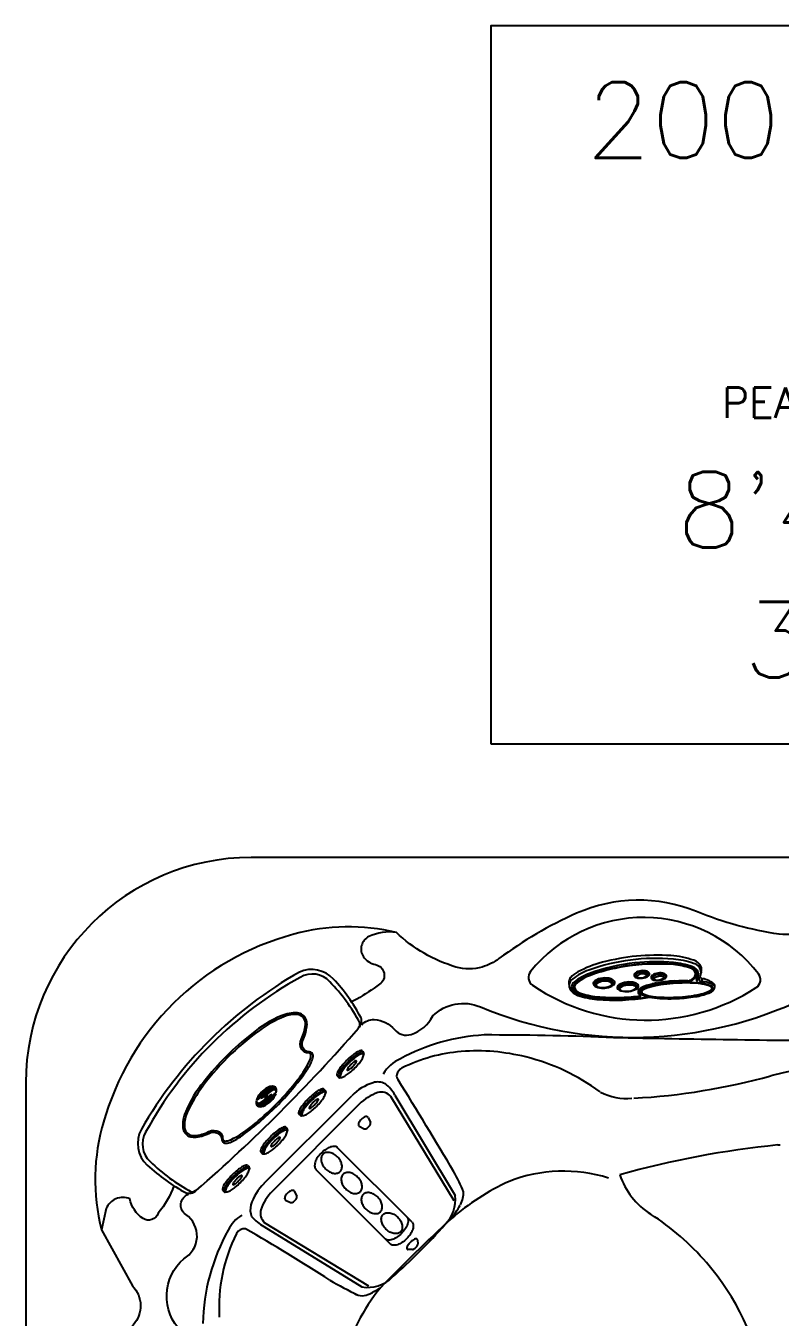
# Model space of a CAD drawing. Extents: x 403 to 503, y 484 to 635.
# Drawn here: x 403.2 to 443, y 566.5 to 634.7 of the extents above; entities that cross this region are included whole.
import ezdxf
from ezdxf.enums import TextEntityAlignment as Align

# ---------------------------------------------------------------- set-up
doc = ezdxf.new("R2010")
doc.units = 0
doc.header["$MEASUREMENT"] = 0
for name, color, linetype in [('1', 4, 'Continuous'), ('DIM', 3, 'Continuous'), ('DOMESTIC', 7, 'Continuous'), ('SPA', 2, 'Continuous')]:
    doc.layers.add(name, color=color, linetype=linetype)
doc.styles.add('SIMPLEX', font='simplex')
doc.styles.get("Standard").update_dxf_attribs({"font": 'simplex.shx', "height": 20})

# ---------------------------------------------------------------- blocks, each defined once
blk = doc.blocks.new('AUX PANEL')
at = {"layer": '1', "color": 3}
for p, q in [((4.058, 0.603), (4.081, 0.683)), ((4.09, 0.706), (4.105, 0.761)), ((1.381, 0.18), (1.412, 0.125)), ((1.475, 0.043), (1.435, 0.111)), ((2.197, 0.211), (2.18, 0.135)), ((2.208, 0.231), (2.221, 0.292)), ((2.639, 0.004), (2.67, -0.05)), ((3.463, 0.058), (3.446, -0.018)), ((3.473, 0.078), (3.487, 0.139)), ((3.509, 0.604), (3.478, 0.65)), ((3.575, 0.518), (3.53, 0.586)), ((4.38, 0.551), (4.414, 0.5)), ((4.479, 0.418), (4.435, 0.484)), ((4.986, 0.589), (4.966, 0.51)), ((4.997, 0.611), (5.013, 0.673)), ((2.733, -0.133), (2.694, -0.064))]:
    blk.add_line(p, q, dxfattribs=at)
for centre, radius, start, end in [((4.898, -9.084), 10.546, 86.86322, 111.55062), ((5.294, -2.689), 4.139, 72.50104, 87.49517), ((2.12, -2.091), 3.022, 111.26153, 129.3913), ((4.876, -8.962), 10.247, 97.97064, 111.8262), ((4.94, -9.286), 10.481, 87.06768, 111.29208), ((4.522, -7.881), 8.993, 100.73797, 112.1152), ((5.003, -9.862), 11.03, 87.49035, 101.27769), ((4.88, -8.986), 10.271, 86.56994, 97.97064), ((3.9, 0.087), 0.633, 73.43358, 125.84792), ((4.025, 0.506), 0.195, 54.06555, 73.43358), ((5.273, -2.793), 3.981, 73.22767, 87.06768), ((5.302, -2.643), 3.805, 73.29625, 87.23131), ((5.25, -2.804), 4.079, 72.64622, 86.56994), ((6.31, 0.63), 0.392, 35.43201, 77.28322), ((6.317, 0.64), 0.371, 16.15546, 77.58993), ((6.26, 0.484), 0.557, 47.30732, 73.22767), ((6.266, 0.448), 0.672, 50.64034, 72.64622), ((6.222, 0.449), 0.593, 49.07603, 63.90154), ((6.434, 0.738), 0.531, 4.3959, 78.63169), ((6.442, 0.704), 0.257, 0.33584, 49.07603), ((6.443, 0.682), 0.288, 306.93207, 47.30732), ((6.423, 0.711), 0.253, 350.88572, 35.43201), ((6.459, 0.713), 0.24, 327.7289, 356.30184), ((6.445, 0.665), 0.391, 8.207, 50.64034), ((6.552, 0.68), 0.283, 323.37043, 8.207), ((0.464, -0.12), 0.449, 125.78857, 176.06446), ((0.489, -0.192), 0.339, 126.35425, 229.54897), ((0.608, -0.252), 0.369, 130.16131, 155.74046), ((0.542, -0.181), 0.258, 125.88184, 192.4668), ((2.113, -2.063), 2.815, 111.8262, 130.42426), ((1.953, -1.713), 2.314, 110.68978, 133.93748), ((2.142, -2.108), 2.777, 111.29208, 129.67081), ((1.471, 0.004), 0.107, 152.73387, 212.76583), ((1.519, -0.02), 0.16, 124.17929, 152.73387), ((1.937, -0.724), 0.979, 74.00835, 121.09221), ((1.571, -0.087), 0.153, 128.06134, 147.92711), ((1.936, -0.697), 0.864, 73.99227, 122.12446), ((2.145, -0.006), 0.142, 22.22912, 78.48565), ((2.141, -0.014), 0.24, 43.59308, 74.00835), ((2.194, 0.028), 0.0852, 296.37446, 13.54056), ((2.19, 0.1), 0.166, 296.84861, 325.40417), ((2.231, 0.072), 0.116, 325.40417, 43.59308), ((3.23, -0.952), 1.037, 77.01163, 121.11818), ((3.23, -0.95), 0.957, 76.83434, 121.24532), ((3.422, -0.167), 0.229, 48.75093, 79.65157), ((3.549, 0.52), 0.0681, 147.56919, 208.5669), ((3.614, 0.555), 0.143, 208.5669, 254.42825), ((3.651, 0.455), 0.189, 129.87531, 147.56919), ((3.599, 0.475), 0.0356, 168.38257, 202.53324), ((3.61, 0.473), 0.0468, 123.68702, 168.38257), ((3.612, 0.48), 0.0492, 202.53324, 222.99913), ((3.497, -0.081), 0.115, 7.98307, 49.46721), ((3.754, 1.057), 0.664, 254.42825, 305.98305), ((3.615, 0.484), 0.0543, 222.99913, 256.7133), ((3.899, 0.093), 0.525, 72.5871, 126.81841), ((3.757, 0.965), 0.556, 253.9429, 305.97899), ((4.471, -0.953), 1.03, 106.53389, 114.52916), ((4.033, 0.522), 0.0756, 43.0492, 72.5871), ((4.064, 0.545), 0.0357, 303.20859, 351.20732), ((4.059, 0.546), 0.0408, 351.20732, 43.0492), ((5.34, -3.307), 3.525, 102.84029, 110.62611), ((5.585, -4.141), 4.34, 100.54837, 109.56282), ((4.083, 0.587), 0.0953, 5.01712, 54.06555), ((4.095, 0.588), 0.0841, 305.98305, 5.01712), ((-0.018, 14.17), 14.745, 286.53389, 287.44443), ((5.504, -3.891), 4.038, 102.23481, 108.39729), ((5.717, -4.638), 4.807, 99.09947, 107.88559), ((4.468, 0.419), 0.0796, 150.48911, 190.77647), ((4.471, 0.42), 0.0832, 190.77647, 243.15643), ((4.495, 0.403), 0.112, 123.4939, 150.48911), ((4.934, -1.591), 1.775, 99.83384, 107.44443), ((4.593, 0.66), 0.352, 243.15643, 251.57707), ((4.82, -0.045), 0.665, 75.5501, 125.31388), ((4.509, 0.379), 0.0398, 126.09702, 204.18529), ((4.522, 0.392), 0.0572, 210.9526, 260.55626), ((4.647, 0.99), 0.685, 255.98312, 305.64004), ((4.816, -0.029), 0.55, 74.69275, 126.8054), ((6.284, -7.363), 7.57, 93.34828, 103.6374), ((4.65, 0.902), 0.583, 256.38232, 305.56727), ((5.998, -6.07), 6.365, 98.89782, 103.0896), ((3.848, 4.674), 4.583, 279.83384, 282.68582), ((6.38, -8.259), 8.493, 90.83259, 101.76529), ((6.378, -8.401), 8.672, 90.70761, 100.54837), ((6.29, -7.841), 8.171, 94.88246, 100.11581), ((6.364, -8.326), 8.551, 90.84764, 99.47114), ((4.951, 0.443), 0.0591, 34.33967, 77.93061), ((4.938, 0.415), 0.19, 54.8314, 75.5501), ((4.965, 0.461), 0.0411, 304.91459, 341.00206), ((4.973, 0.458), 0.0326, 341.00206, 34.33967), ((6.383, -8.558), 8.882, 93.02498, 98.86873), ((4.954, 0.543), 0.144, 310.04609, 323.84536), ((4.999, 0.5), 0.0854, 9.70655, 54.8314), ((5.01, 0.502), 0.0741, 323.84536, 9.70655), ((5.482, 3.073), 2.775, 272.31245, 276.47112), ((6.39, -8.711), 9.046, 90.74037, 93.76854), ((6.393, -6.216), 6.434, 84.86545, 94.91877), ((6.3, -6.423), 6.746, 90.17382, 93.27466), ((6.465, -4.752), 4.981, 83.72393, 92.62719), ((6.421, -6.928), 7.162, 86.47126, 91.31342), ((6.286, 0.603), 0.269, 267.11061, 296.55726), ((6.279, 0.607), 0.284, 270.11743, 305.36201), ((6.281, 0.595), 0.324, 270.77734, 305.34359), ((5.59, 1.557), 1.447, 304.34219, 311.82286), ((5.653, 1.489), 1.365, 305.36201, 313.15138), ((7.971, -1.352), 2.256, 126.93207, 131.77261), ((6.288, 0.8), 0.418, 309.78213, 323.22149), ((6.266, 0.835), 0.468, 313.15138, 327.7289), ((6.565, 0.61), 0.0832, 313.39583, 342.30639), ((6.416, 0.709), 0.26, 331.38479, 351.42449), ((6.92, 0.381), 0.192, 137.2968, 179.78545), ((6.729, 0.519), 0.133, 269.19448, 321.2663), ((6.914, 0.401), 0.187, 185.70968, 251.19338), ((6.778, 0.48), 0.0707, 321.2663, 351.2247), ((6.928, 0.461), 0.0807, 137.93199, 181.70085), ((7.011, 0.487), 0.166, 189.70093, 275.98404), ((6.869, -1.11), 1.324, 83.90074, 90.26406), ((7.159, 0.366), 0.327, 141.71365, 152.8307), ((7.179, -4.264), 4.496, 92.60654, 93.97754), ((7.09, 0.717), 0.252, 219.31902, 262.22902), ((6.722, -2.233), 2.438, 77.88041, 84.18324), ((6.913, -1.414), 1.642, 86.24467, 87.82947), ((6.995, 0.227), 0.0251, 304.67881, 354.3337), ((6.76, -1.902), 2.123, 71.5446, 83.23668), ((6.885, -1.285), 1.489, 66.52557, 85.19251), ((6.714, 0.293), 0.314, 347.33898, 5.21564), ((6.798, -1.709), 1.947, 70.37369, 83.43175), ((-44.67, 7.536), 52.198, 352.05548, 352.21877), ((6.88, -1.462), 1.791, 68.77882, 85.29156), ((7.039, -0.86), 1.029, 68.44574, 79.11274), ((7.219, -0.405), 0.539, 55.12917, 68.44574), ((7.292, -0.308), 0.443, 54.39663, 71.5446), ((7.285, -0.337), 0.491, 50.78765, 70.10199), ((7.401, -0.098), 0.195, 43.96001, 66.52557), ((7.368, -0.192), 0.43, 45.00409, 68.12772), ((7.469, -0.047), 0.103, 14.5673, 55.12917), ((7.429, -0.071), 0.155, 31.34765, 43.96001), ((7.458, -0.08), 0.16, 34.15726, 55.45334), ((7.507, -0.023), 0.0639, 328.37649, 31.34765), ((7.537, -0.028), 0.066, 9.41166, 35.15621), ((7.509, -0.062), 0.135, 25.22311, 50.78765), ((0.49, -0.199), 0.241, 155.74046, 201.14981), ((0.607, -0.154), 0.366, 201.14981, 229.79105), ((0.796, 0.168), 0.813, 229.54897, 251.39245), ((0.542, -0.181), 0.258, 192.4668, 225.90636), ((0.544, -0.182), 0.238, 145.58848, 216.49105), ((0.712, -0.055), 0.448, 216.68077, 252.308), ((0.768, 0.052), 0.582, 225.90636, 250.75567), ((0.726, -0.013), 0.55, 229.79105, 250.62444), ((1.653, 2.713), 3.498, 251.39245, 267.76454), ((1.658, 2.639), 3.361, 250.62444, 267.4121), ((1.719, 2.917), 3.586, 251.421, 266.69592), ((1.642, 2.557), 3.235, 250.75567, 268.22876), ((1.545, 0.052), 0.195, 212.76583, 238.98682), ((1.495, -0.039), 0.0641, 147.92711, 199.81873), ((1.55, -0.02), 0.122, 199.81873, 253.50534), ((1.569, 0.092), 0.241, 238.98682, 257.74326), ((2.124, 9.523), 10.261, 266.55185, 276.95718), ((2.128, 9.385), 10.067, 266.49261, 273.21916), ((2.114, 9.839), 10.637, 266.78102, 281.45946), ((1.777, 0.8), 0.979, 254.67509, 299.91678), ((1.771, 0.741), 0.914, 253.9045, 300.25282), ((2.157, 8.778), 9.475, 266.28191, 279.25209), ((2.755, -0.173), 0.124, 119.36487, 179.49032), ((2.697, -0.172), 0.0667, 179.49032, 211.45125), ((2.801, -0.109), 0.188, 211.45125, 232.96797), ((2.913, 0.122), 0.442, 239.33057, 254.95632), ((2.78, -0.212), 0.0917, 119.92473, 176.64994), ((2.751, -0.21), 0.0627, 176.64994, 226.16548), ((2.133, 9.406), 10.088, 273.18008, 278.8593), ((2.836, -0.13), 0.18, 224.09761, 257.73651), ((3.005, 0.713), 1.04, 258.52295, 301.64888), ((2.905, 3.665), 4.352, 276.09693, 281.20511), ((3.418, -0.172), 0.156, 40.71914, 79.67161), ((3.281, 0.092), 0.363, 300.90208, 313.07124), ((3.476, -0.116), 0.078, 313.07124, 353.29401), ((3.482, -0.117), 0.0718, 353.29401, 40.71914), ((3.433, -0.011), 0.199, 306.21059, 325.10235), ((3.528, -0.077), 0.0841, 325.10235, 7.98307), ((3.747, -0.324), 0.0827, 150.55714, 182.87183), ((3.82, -0.32), 0.155, 182.87183, 227.96104), ((4.062, -0.501), 0.444, 130.51347, 150.55714), ((3.665, -0.381), 0.193, 274.35635, 303.33975), ((3.676, -0.459), 0.103, 276.33507, 322.15998), ((3.836, -0.336), 0.138, 172.06015, 214.13658), ((3.925, -0.359), 0.23, 124.38938, 169.40434), ((2.079, -2.308), 2.487, 47.70997, 48.79756), ((3.843, -0.351), 0.136, 207.13022, 236.6627), ((3.818, -0.364), 0.0904, 166.61348, 217.29237), ((3.931, -0.391), 0.206, 126.5464, 166.61348), ((4.053, -0.185), 0.386, 217.29237, 229.96201), ((3.73, -0.503), 0.102, 281.20511, 328.24546), ((3.732, -0.491), 0.0307, 346.5457, 47.70997), ((3.727, -0.504), 0.0346, 328.48177, 9.23867), ((3.712, -0.55), 0.101, 41.92197, 56.6627), ((3.74, -0.494), 0.0569, 303.33975, 340.75188), ((4.135, -0.588), 0.557, 115.21292, 130.51347), ((3.765, -0.503), 0.0312, 340.75188, 41.92197), ((3.887, -0.357), 0.0974, 144.72671, 219.35384), ((5.11, -2.09), 2.327, 120.26377, 124.38938), ((3.767, -0.526), 0.0596, 328.24546, 49.96201), ((4.067, -0.485), 0.319, 124.40903, 144.72671), ((4.548, -1.223), 1.242, 109.56282, 126.5464), ((3.978, -0.282), 0.216, 219.35384, 235.0523), ((3.888, -0.335), 0.0706, 140.13548, 219.62455), ((3.944, -0.303), 0.128, 190.84594, 243.29755), ((4.168, -0.569), 0.435, 121.19998, 140.13548), ((4, -0.251), 0.211, 217.79809, 243.30986), ((3.919, -0.332), 0.0634, 141.20304, 219.18314), ((4.12, -0.08), 0.462, 235.0523, 248.40561), ((4.177, -0.54), 0.395, 115.70404, 141.20304), ((4.045, -0.229), 0.226, 219.18314, 246.33266), ((4.26, 0.21), 0.73, 239.20963, 254.24921), ((4.565, -1.211), 1.199, 106.22254, 124.40903), ((9.616, -12.229), 13.424, 114.52916, 115.21292), ((4.216, 0.127), 0.646, 241.32743, 251.04704), ((4.33, -0.753), 0.78, 107.2647, 120.26377), ((4.61, -1.3), 1.29, 106.6488, 121.19998), ((4.516, 0.923), 1.541, 248.40561, 265.60056), ((4.489, 0.783), 1.331, 246.33266, 263.3862), ((5.112, -2.481), 2.549, 103.91077, 115.70404), ((4.526, 1.067), 1.636, 251.47625, 266.01297), ((4.643, 1.57), 2.143, 254.24921, 264.50529), ((4.968, 4.102), 4.685, 262.23965, 269.15068), ((5.063, 5.863), 6.51, 264.13628, 274.18646), ((4.416, -0.589), 0.0236, 79.08352, 88.68153), ((5.016, 4.892), 5.49, 263.77117, 270.39757), ((5.077, 6.897), 7.488, 265.1015, 276.95384), ((5.024, 7.92), 8.502, 269.15174, 277.86794), ((5.015, 7.84), 8.438, 270.26749, 274.92691), ((5.207, 6.346), 6.983, 272.72217, 285.74856), ((5.01, 8.132), 8.73, 274.79388, 279.98401), ((5.139, 7.174), 7.757, 276.25284, 281.42264), ((5.513, 4.925), 5.47, 277.09101, 287.01448), ((5.716, 4.172), 4.707, 279.87229, 287.25793), ((6.064, 2.81), 3.296, 280.6899, 293.46108), ((6.745, 1.019), 1.439, 284.66234, 303.81745), ((6.55, 1.504), 1.912, 287.10398, 298.02811), ((6.608, 1.328), 1.709, 287.18962, 299.29941), ((7.053, 0.495), 0.778, 294.4942, 309.32866), ((7.319, 0.093), 0.285, 296.19577, 328.37649), ((7.186, 0.296), 0.547, 298.71461, 311.97638), ((7.41, 0.034), 0.252, 302.90399, 330.54415), ((7.442, 0.02), 0.164, 309.32866, 346.52229), ((7.464, 0.001), 0.142, 308.0204, 340.8538), ((7.534, -0.023), 0.0683, 340.8538, 5.61036), ((7.548, -0.044), 0.093, 330.54415, 25.22311)]:
    blk.add_arc(centre, radius, start, end, dxfattribs=at)
at = {"layer": '1', "color": 2}
for centre, radius, start, end in [((4.985, -9.767), 11.402, 88.21282, 106.52527), ((5.198, -2.936), 4.567, 72.72436, 88.21282), ((6.355, 0.783), 0.673, 27.94097, 72.72436), ((3.446, -4.582), 5.993, 106.52527, 120.0224), ((3.902, 0.081), 0.71, 73.3731, 126.62862), ((4.04, 0.544), 0.226, 39.21563, 73.3731), ((4.135, 0.622), 0.104, 353.06937, 39.21563), ((4.823, -0.049), 0.747, 74.71781, 126.44482), ((6.497, 0.801), 0.467, 330.24105, 356.57023), ((6.52, 0.928), 0.461, 347.4297, 21.5705), ((7.096, 0.785), 0.134, 161.05923, 185.09764), ((0.353, 0.073), 0.356, 139.1091, 177.16497), ((0.575, 0.062), 0.579, 177.16497, 195.09022), ((1.16, -0.625), 1.423, 120.0224, 139.1091), ((1.456, 0.037), 0.166, 124.95718, 195.5352), ((1.932, -0.719), 1.059, 74.55525, 122.30301), ((2.119, -0.041), 0.356, 39.11614, 74.55525), ((2.29, 0.098), 0.136, 312.13449, 39.11614), ((2.747, -0.163), 0.199, 122.69393, 156.80159), ((3.227, -0.96), 1.129, 76.70088, 121.3875), ((3.546, 0.549), 0.122, 123.8991, 191.10052), ((3.557, 0.551), 0.133, 191.10052, 239.26909), ((3.4, -0.227), 0.376, 56.78538, 76.70088), ((3.655, 0.716), 0.324, 239.26909, 251.69889), ((3.756, 1.11), 0.73, 253.88921, 306.3578), ((3.508, -0.063), 0.18, 20.68122, 56.78538), ((3.563, -0.042), 0.121, 328.94791, 20.68122), ((4.106, 0.625), 0.133, 308.54811, 353.06937), ((4.41, 0.452), 0.0848, 153.82361, 197.80386), ((4.49, 0.478), 0.169, 197.80386, 216.32336), ((4.521, 0.398), 0.209, 132.60441, 153.82361), ((4.452, 0.45), 0.122, 216.32336, 246.31131), ((4.591, 0.767), 0.468, 246.31131, 256.51783), ((4.649, 1.008), 0.716, 256.51783, 287.49561), ((4.599, 1.167), 0.882, 287.49561, 301.83982), ((4.964, 0.465), 0.213, 43.27853, 74.71781), ((4.935, 0.625), 0.244, 301.83982, 318.95529), ((5.042, 0.539), 0.105, 2.37947, 43.27853), ((5.034, 0.539), 0.113, 318.95529, 2.37947), ((6.881, -0.821), 1.3, 54.68227, 82.22902), ((7.51, 0.068), 0.211, 336.46065, 54.68227), ((7.58, 0.021), 0.129, 343.18591, 45.00409), ((0.491, -0.088), 0.474, 179.81566, 227.63177), ((0.754, 0.2), 0.864, 227.63177, 252.86611), ((1.747, 3.422), 4.235, 252.86611, 266.79265), ((1.455, 0.036), 0.164, 195.5352, 241.43248), ((1.697, 0.481), 0.671, 241.43248, 256.20148), ((2.089, 9.947), 10.769, 266.91814, 281.20093), ((1.785, 0.84), 1.041, 256.20148, 297.5534), ((2.013, 0.404), 0.548, 297.5534, 312.13449), ((2.671, -0.131), 0.117, 156.80159, 204.87696), ((2.742, -0.098), 0.195, 204.87696, 240.87839), ((2.874, 0.14), 0.468, 240.87839, 255.19949), ((3.004, 0.828), 1.167, 257.76295, 299.02101), ((3.472, 0.013), 0.228, 295.63001, 328.94791), ((4.278, -1.121), 0.513, 88.3059, 100.92964), ((4.256, -1.934), 1.326, 82.85451, 88.40168), ((5.11, 6.4), 7.051, 264.39011, 275.25546), ((5.26, 6.446), 7.085, 274.01794, 281.69228), ((6.133, 2.652), 3.194, 280.14697, 293.45832), ((7.001, 0.653), 1.015, 293.45832, 302.55616), ((7.298, 0.187), 0.462, 302.55616, 320.79334), ((7.452, 0.062), 0.264, 320.79334, 342.71952)]:
    blk.add_arc(centre, radius, start, end, dxfattribs=at)
blk = doc.blocks.new('2004GRANDEE')
at = {"layer": '1', "color": 3}
for p, q in [((17.763, 80.59), (17.837, 80.516)), ((17.763, 80.59), (17.837, 80.516)), ((17.856, 80.445), (17.844, 80.363)), ((17.856, 80.445), (17.844, 80.363)), ((17.856, 80.445), (17.856, 80.445)), ((17.856, 80.445), (17.856, 80.445)), ((16.446, 79.273), (16.52, 79.199)), ((16.446, 79.273), (16.52, 79.199)), ((16.52, 79.199), (16.52, 79.199)), ((16.52, 79.199), (16.52, 79.199)), ((16.583, 79.178), (16.673, 79.192)), ((16.583, 79.178), (16.673, 79.192)), ((15.748, 78.575), (15.822, 78.501)), ((15.748, 78.575), (15.822, 78.501)), ((15.841, 78.431), (15.829, 78.348)), ((15.841, 78.431), (15.829, 78.348)), ((15.841, 78.431), (15.841, 78.431)), ((15.841, 78.431), (15.841, 78.431)), ((17.613, 77.777), (13.024, 73.188)), ((17.613, 77.777), (13.024, 73.188)), ((22.625, 72.68), (19.282, 78.185)), ((22.625, 72.68), (19.282, 78.185)), ((14.431, 77.258), (14.505, 77.184)), ((14.431, 77.258), (14.505, 77.184)), ((14.505, 77.184), (14.505, 77.184)), ((14.505, 77.184), (14.505, 77.184)), ((14.568, 77.163), (14.658, 77.177)), ((14.568, 77.163), (14.658, 77.177)), ((18.079, 77.08), (18.21, 76.819)), ((18.079, 77.08), (18.21, 76.819)), ((13.734, 76.56), (13.807, 76.487)), ((13.734, 76.56), (13.807, 76.487)), ((13.826, 76.416), (13.814, 76.334)), ((13.826, 76.416), (13.814, 76.334)), ((13.826, 76.416), (13.826, 76.416)), ((13.826, 76.416), (13.826, 76.416)), ((17.612, 76.613), (17.873, 76.482)), ((17.612, 76.613), (17.873, 76.482)), ((12.416, 75.243), (12.49, 75.169)), ((12.416, 75.243), (12.49, 75.169)), ((12.49, 75.169), (12.49, 75.169)), ((12.49, 75.169), (12.49, 75.169)), ((12.553, 75.149), (12.643, 75.162)), ((12.553, 75.149), (12.643, 75.162)), ((11.719, 74.546), (11.793, 74.472)), ((11.719, 74.546), (11.793, 74.472)), ((11.812, 74.401), (11.8, 74.319)), ((11.812, 74.401), (11.8, 74.319)), ((11.812, 74.401), (11.812, 74.401)), ((11.812, 74.401), (11.812, 74.401)), ((10.402, 73.228), (10.475, 73.154)), ((10.402, 73.228), (10.475, 73.154)), ((10.475, 73.154), (10.475, 73.154)), ((10.475, 73.154), (10.475, 73.154)), ((10.538, 73.134), (10.629, 73.148)), ((10.538, 73.134), (10.629, 73.148)), ((14.184, 73.185), (14.315, 72.924)), ((14.184, 73.185), (14.315, 72.924)), ((13.717, 72.718), (13.978, 72.587)), ((13.717, 72.718), (13.978, 72.587)), ((18.122, 68.177), (12.617, 71.52)), ((18.122, 68.177), (12.617, 71.52)), ((20.686, 70.621), (20.702, 70.382)), ((20.686, 70.621), (20.702, 70.382)), ((20.421, 70.1), (20.175, 70.108)), ((20.421, 70.1), (20.175, 70.108))]:
    blk.add_line(p, q, dxfattribs=at)
at = {"layer": '1', "color": 3, "extrusion": (-0.707107, 0.707107, 0)}
for p, q in [((13.19, 78.661), (13.184, 78.668)), ((13.196, 78.599), (13.189, 78.605)), ((13.201, 78.537), (13.195, 78.543)), ((13.23, 78.394), (13.224, 78.4)), ((12.182, 77.974), (12.18, 77.973)), ((12.186, 77.967), (12.18, 77.973)), ((12.188, 77.968), (12.182, 77.974)), ((12.186, 77.967), (12.188, 77.968)), ((12.199, 78.011), (12.193, 78.017)), ((12.301, 78.045), (12.199, 78.011)), ((12.216, 77.824), (12.21, 77.83)), ((12.222, 77.762), (12.216, 77.768)), ((12.403, 78.079), (12.397, 78.085)), ((12.505, 78.113), (12.403, 78.079)), ((12.709, 78.181), (12.811, 78.215)), ((12.805, 78.221), (12.712, 78.19)), ((12.811, 78.215), (12.805, 78.221)), ((13.009, 78.289), (12.907, 78.255)), ((12.913, 78.249), (12.907, 78.255)), ((12.913, 78.249), (13.015, 78.283)), ((13.015, 78.283), (13.009, 78.289)), ((13.213, 78.357), (13.111, 78.323)), ((13.117, 78.317), (13.111, 78.323)), ((13.117, 78.317), (13.219, 78.351)), ((13.219, 78.351), (13.213, 78.357)), ((13.232, 78.394), (13.23, 78.394)), ((12.228, 77.7), (12.222, 77.706))]:
    blk.add_line(p, q, dxfattribs=at)
at = {"layer": '1', "color": 2}
for p, q in [((12.59, 73.6), (17.217, 78.227)), ((12.59, 73.6), (17.217, 78.227)), ((19.502, 78.255), (22.685, 72.953)), ((19.502, 78.255), (22.685, 72.953)), ((20.402, 71.549), (16.473, 75.478)), ((20.402, 71.549), (16.473, 75.478)), ((15.324, 74.329), (19.253, 70.399)), ((15.324, 74.329), (19.253, 70.399)), ((12.576, 71.315), (17.755, 68.133)), ((12.576, 71.315), (17.755, 68.133))]:
    blk.add_line(p, q, dxfattribs=at)
at = {"layer": '1', "color": 3}
for points in [[(13.234, 77.655, 0.041186), (14.833, 79.551, 0.061565), (15.128, 80.099, 0.107495), (15.171, 80.37, 0.345884), (14.988, 80.534, -0.310542), (14.639, 80.749, -0.236012), (14.661, 81.227, 0.09766), (14.855, 81.985, 0.077485), (14.81, 82.256, 0.272159), (14.347, 82.595, 0.13259), (13.497, 82.436, 0.081473), (11.935, 81.49, 0.032503), (10.586, 80.303, 0.032503), (9.4, 78.955, 0.081473), (8.453, 77.392, 0.13259), (8.295, 76.543, 0.272159), (8.634, 76.08, 0.077485), (8.905, 76.035, 0.09766), (9.662, 76.228, -0.236012), (10.14, 76.251, -0.310542), (10.356, 75.901, 0.345884), (10.52, 75.718, 0.107495), (10.791, 75.762, 0.061565), (11.338, 76.057, 0.041186)], [(14.988, 80.068, 0.103145), (15.058, 80.361, 0.444373), (14.92, 80.491, -0.283352), (14.579, 80.665, -0.258307), (14.556, 81.226, 0.096487), (14.766, 81.976, 0.424017), (14.334, 82.506, 0.120537), (13.637, 82.397, 0.05769), (12.337, 81.669, 0.040352), (10.653, 80.237, 0.040352), (9.22, 78.553, 0.05769), (8.493, 77.252, 0.120537), (8.384, 76.555, 0.424017), (8.914, 76.123, 0.096487), (9.664, 76.333, -0.258307), (10.224, 76.311, -0.283352), (10.398, 75.97, 0.444373), (10.529, 75.832, 0.103145), (10.822, 75.902, 0.068614), (11.986, 76.659, 0.026992), (13.168, 77.721, 0.026992), (14.231, 78.904, 0.068614)], [(16.615, 79.211, 0.267867), (16.68, 79.193, 0.072378), (16.895, 79.286, 0.034036), (17.103, 79.434, 0.024706), (17.365, 79.671, 0.024706), (17.602, 79.932, 0.034036), (17.75, 80.141, 0.072378), (17.842, 80.355, 0.267867), (17.825, 80.42, 0.267867), (17.76, 80.438, 0.072378), (17.545, 80.346, 0.034036), (17.337, 80.197, 0.024706), (17.075, 79.96, 0.024706), (16.839, 79.699, 0.034036), (16.69, 79.49, 0.072378), (16.598, 79.276, 0.267867)], [(16.615, 79.211, 0.267867), (16.68, 79.193, 0.072378), (16.895, 79.286, 0.034036), (17.103, 79.434, 0.024706), (17.365, 79.671, 0.024706), (17.602, 79.932, 0.034036), (17.75, 80.141, 0.072378), (17.842, 80.355, 0.267867), (17.825, 80.42, 0.267867), (17.76, 80.438, 0.072378), (17.545, 80.346, 0.034036), (17.337, 80.197, 0.024706), (17.075, 79.96, 0.024706), (16.839, 79.699, 0.034036), (16.69, 79.49, 0.072378), (16.598, 79.276, 0.267867)], [(17.464, 80.057, 0.280852), (17.441, 80.063, 0.066452), (17.357, 80.023, 0.030521), (17.276, 79.963, 0.022038), (17.172, 79.868, 0.022038), (17.077, 79.764, 0.030521), (17.017, 79.683, 0.066452), (16.977, 79.599, 0.280852), (16.983, 79.576, 0.280852), (17.006, 79.57, 0.066452), (17.089, 79.61, 0.030521), (17.171, 79.671, 0.022038), (17.275, 79.765, 0.022038), (17.37, 79.869, 0.030521), (17.43, 79.951, 0.066452), (17.47, 80.035, 0.280852)], [(17.464, 80.057, 0.280852), (17.441, 80.063, 0.066452), (17.357, 80.023, 0.030521), (17.276, 79.963, 0.022038), (17.172, 79.868, 0.022038), (17.077, 79.764, 0.030521), (17.017, 79.683, 0.066452), (16.977, 79.599, 0.280852), (16.983, 79.576, 0.280852), (17.006, 79.57, 0.066452), (17.089, 79.61, 0.030521), (17.171, 79.671, 0.022038), (17.275, 79.765, 0.022038), (17.37, 79.869, 0.030521), (17.43, 79.951, 0.066452), (17.47, 80.035, 0.280852)], [(14.601, 77.196, 0.267867), (14.666, 77.179, 0.072378), (14.88, 77.271, 0.034036), (15.089, 77.419, 0.024706), (15.35, 77.656, 0.024706), (15.587, 77.917, 0.034036), (15.735, 78.126, 0.072378), (15.828, 78.341, 0.267867), (15.81, 78.406, 0.267867), (15.745, 78.423, 0.072378), (15.531, 78.331, 0.034036), (15.322, 78.182, 0.024706), (15.061, 77.946, 0.024706), (14.824, 77.684, 0.034036), (14.675, 77.476, 0.072378), (14.583, 77.261, 0.267867)], [(14.601, 77.196, 0.267867), (14.666, 77.179, 0.072378), (14.88, 77.271, 0.034036), (15.089, 77.419, 0.024706), (15.35, 77.656, 0.024706), (15.587, 77.917, 0.034036), (15.735, 78.126, 0.072378), (15.828, 78.341, 0.267867), (15.81, 78.406, 0.267867), (15.745, 78.423, 0.072378), (15.531, 78.331, 0.034036), (15.322, 78.182, 0.024706), (15.061, 77.946, 0.024706), (14.824, 77.684, 0.034036), (14.675, 77.476, 0.072378), (14.583, 77.261, 0.267867)], [(15.449, 78.043, 0.280852), (15.426, 78.048, 0.066452), (15.342, 78.008, 0.030521), (15.261, 77.948, 0.022038), (15.157, 77.853, 0.022038), (15.062, 77.75, 0.030521), (15.002, 77.668, 0.066452), (14.962, 77.584, 0.280852), (14.968, 77.561, 0.280852), (14.991, 77.556, 0.066452), (15.075, 77.595, 0.030521), (15.156, 77.656, 0.022038), (15.26, 77.751, 0.022038), (15.355, 77.854, 0.030521), (15.415, 77.936, 0.066452), (15.455, 78.02, 0.280852)], [(15.449, 78.043, 0.280852), (15.426, 78.048, 0.066452), (15.342, 78.008, 0.030521), (15.261, 77.948, 0.022038), (15.157, 77.853, 0.022038), (15.062, 77.75, 0.030521), (15.002, 77.668, 0.066452), (14.962, 77.584, 0.280852), (14.968, 77.561, 0.280852), (14.991, 77.556, 0.066452), (15.075, 77.595, 0.030521), (15.156, 77.656, 0.022038), (15.26, 77.751, 0.022038), (15.355, 77.854, 0.030521), (15.415, 77.936, 0.066452), (15.455, 78.02, 0.280852)], [(12.586, 75.181, 0.267867), (12.651, 75.164, 0.072378), (12.865, 75.256, 0.034036), (13.074, 75.405, 0.024706), (13.335, 75.641, 0.024706), (13.572, 75.903, 0.034036), (13.721, 76.111, 0.072378), (13.813, 76.326, 0.267867), (13.795, 76.391, 0.267867), (13.73, 76.408, 0.072378), (13.516, 76.316, 0.034036), (13.307, 76.168, 0.024706), (13.046, 75.931, 0.024706), (12.809, 75.669, 0.034036), (12.661, 75.461, 0.072378), (12.568, 75.246, 0.267867)], [(12.586, 75.181, 0.267867), (12.651, 75.164, 0.072378), (12.865, 75.256, 0.034036), (13.074, 75.405, 0.024706), (13.335, 75.641, 0.024706), (13.572, 75.903, 0.034036), (13.721, 76.111, 0.072378), (13.813, 76.326, 0.267867), (13.795, 76.391, 0.267867), (13.73, 76.408, 0.072378), (13.516, 76.316, 0.034036), (13.307, 76.168, 0.024706), (13.046, 75.931, 0.024706), (12.809, 75.669, 0.034036), (12.661, 75.461, 0.072378), (12.568, 75.246, 0.267867)], [(13.434, 76.028, 0.280852), (13.412, 76.033, 0.066452), (13.328, 75.994, 0.030521), (13.246, 75.933, 0.022038), (13.142, 75.839, 0.022038), (13.048, 75.735, 0.030521), (12.987, 75.653, 0.066452), (12.948, 75.569, 0.280852), (12.953, 75.547, 0.280852), (12.976, 75.541, 0.066452), (13.06, 75.581, 0.030521), (13.141, 75.641, 0.022038), (13.245, 75.736, 0.022038), (13.34, 75.839, 0.030521), (13.4, 75.921, 0.066452), (13.44, 76.005, 0.280852)], [(13.434, 76.028, 0.280852), (13.412, 76.033, 0.066452), (13.328, 75.994, 0.030521), (13.246, 75.933, 0.022038), (13.142, 75.839, 0.022038), (13.048, 75.735, 0.030521), (12.987, 75.653, 0.066452), (12.948, 75.569, 0.280852), (12.953, 75.547, 0.280852), (12.976, 75.541, 0.066452), (13.06, 75.581, 0.030521), (13.141, 75.641, 0.022038), (13.245, 75.736, 0.022038), (13.34, 75.839, 0.030521), (13.4, 75.921, 0.066452), (13.44, 76.005, 0.280852)], [(15.694, 75.137, 0.136355), (15.612, 74.991, 0.106967), (15.606, 74.78, 0.081414), (15.681, 74.572, 0.069495), (15.837, 74.365, 0.069495), (16.044, 74.208, 0.081414), (16.252, 74.133, 0.106967), (16.464, 74.14, 0.136355), (16.609, 74.222, 0.136355), (16.691, 74.367, 0.106967), (16.697, 74.578, 0.081414), (16.622, 74.787, 0.069495), (16.466, 74.994, 0.069495), (16.259, 75.15, 0.081414), (16.051, 75.225, 0.106967), (15.839, 75.219, 0.136355)], [(15.694, 75.137, 0.136355), (15.612, 74.991, 0.106967), (15.606, 74.78, 0.081414), (15.681, 74.572, 0.069495), (15.837, 74.365, 0.069495), (16.044, 74.208, 0.081414), (16.252, 74.133, 0.106967), (16.464, 74.14, 0.136355), (16.609, 74.222, 0.136355), (16.691, 74.367, 0.106967), (16.697, 74.578, 0.081414), (16.622, 74.787, 0.069495), (16.466, 74.994, 0.069495), (16.259, 75.15, 0.081414), (16.051, 75.225, 0.106967), (15.839, 75.219, 0.136355)], [(10.571, 73.166, 0.267867), (10.636, 73.149, 0.072378), (10.851, 73.241, 0.034036), (11.059, 73.39, 0.024706), (11.321, 73.627, 0.024706), (11.557, 73.888, 0.034036), (11.706, 74.097, 0.072378), (11.798, 74.311, 0.267867), (11.781, 74.376, 0.267867), (11.716, 74.394, 0.072378), (11.501, 74.301, 0.034036), (11.292, 74.153, 0.024706), (11.031, 73.916, 0.024706), (10.794, 73.655, 0.034036), (10.646, 73.446, 0.072378), (10.554, 73.231, 0.267867)], [(10.571, 73.166, 0.267867), (10.636, 73.149, 0.072378), (10.851, 73.241, 0.034036), (11.059, 73.39, 0.024706), (11.321, 73.627, 0.024706), (11.557, 73.888, 0.034036), (11.706, 74.097, 0.072378), (11.798, 74.311, 0.267867), (11.781, 74.376, 0.267867), (11.716, 74.394, 0.072378), (11.501, 74.301, 0.034036), (11.292, 74.153, 0.024706), (11.031, 73.916, 0.024706), (10.794, 73.655, 0.034036), (10.646, 73.446, 0.072378), (10.554, 73.231, 0.267867)], [(11.42, 74.013, 0.280852), (11.397, 74.019, 0.066452), (11.313, 73.979, 0.030521), (11.231, 73.919, 0.022038), (11.128, 73.824, 0.022038), (11.033, 73.72, 0.030521), (10.972, 73.639, 0.066452), (10.933, 73.555, 0.280852), (10.938, 73.532, 0.280852), (10.961, 73.526, 0.066452), (11.045, 73.566, 0.030521), (11.127, 73.626, 0.022038), (11.23, 73.721, 0.022038), (11.325, 73.825, 0.030521), (11.386, 73.906, 0.066452), (11.425, 73.99, 0.280852)], [(11.42, 74.013, 0.280852), (11.397, 74.019, 0.066452), (11.313, 73.979, 0.030521), (11.231, 73.919, 0.022038), (11.128, 73.824, 0.022038), (11.033, 73.72, 0.030521), (10.972, 73.639, 0.066452), (10.933, 73.555, 0.280852), (10.938, 73.532, 0.280852), (10.961, 73.526, 0.066452), (11.045, 73.566, 0.030521), (11.127, 73.626, 0.022038), (11.23, 73.721, 0.022038), (11.325, 73.825, 0.030521), (11.386, 73.906, 0.066452), (11.425, 73.99, 0.280852)], [(16.756, 74.075, 0.136355), (16.674, 73.929, 0.106967), (16.668, 73.718, 0.081414), (16.743, 73.51, 0.069495), (16.899, 73.303, 0.069495), (17.106, 73.146, 0.081414), (17.314, 73.071, 0.106967), (17.526, 73.078, 0.136355), (17.671, 73.16, 0.136355), (17.753, 73.305, 0.106967), (17.759, 73.516, 0.081414), (17.684, 73.725, 0.069495), (17.528, 73.932, 0.069495), (17.321, 74.088, 0.081414), (17.112, 74.163, 0.106967), (16.901, 74.157, 0.136355)], [(16.756, 74.075, 0.136355), (16.674, 73.929, 0.106967), (16.668, 73.718, 0.081414), (16.743, 73.51, 0.069495), (16.899, 73.303, 0.069495), (17.106, 73.146, 0.081414), (17.314, 73.071, 0.106967), (17.526, 73.078, 0.136355), (17.671, 73.16, 0.136355), (17.753, 73.305, 0.106967), (17.759, 73.516, 0.081414), (17.684, 73.725, 0.069495), (17.528, 73.932, 0.069495), (17.321, 74.088, 0.081414), (17.112, 74.163, 0.106967), (16.901, 74.157, 0.136355)], [(17.818, 73.013, 0.136355), (17.736, 72.867, 0.106967), (17.729, 72.656, 0.081414), (17.805, 72.448, 0.069495), (17.961, 72.241, 0.069495), (18.168, 72.084, 0.081414), (18.376, 72.009, 0.106967), (18.588, 72.016, 0.136355), (18.733, 72.098, 0.136355), (18.815, 72.243, 0.106967), (18.821, 72.454, 0.081414), (18.746, 72.663, 0.069495), (18.59, 72.87, 0.069495), (18.383, 73.026, 0.081414), (18.174, 73.101, 0.106967), (17.963, 73.095, 0.136355)], [(17.818, 73.013, 0.136355), (17.736, 72.867, 0.106967), (17.729, 72.656, 0.081414), (17.805, 72.448, 0.069495), (17.961, 72.241, 0.069495), (18.168, 72.084, 0.081414), (18.376, 72.009, 0.106967), (18.588, 72.016, 0.136355), (18.733, 72.098, 0.136355), (18.815, 72.243, 0.106967), (18.821, 72.454, 0.081414), (18.746, 72.663, 0.069495), (18.59, 72.87, 0.069495), (18.383, 73.026, 0.081414), (18.174, 73.101, 0.106967), (17.963, 73.095, 0.136355)], [(19.791, 71.039, -0.136355), (19.646, 70.957, -0.106967), (19.435, 70.951, -0.081414), (19.226, 71.026, -0.069495), (19.019, 71.182, -0.069495), (18.863, 71.389, -0.081414), (18.788, 71.598, -0.106967), (18.795, 71.809, -0.136355), (18.877, 71.954, -0.136355), (19.022, 72.036, -0.106967), (19.233, 72.043, -0.081414), (19.442, 71.967, -0.069495), (19.649, 71.811, -0.069495), (19.805, 71.604, -0.081414), (19.88, 71.396, -0.106967), (19.874, 71.185, -0.136355)], [(19.791, 71.039, -0.136355), (19.646, 70.957, -0.106967), (19.435, 70.951, -0.081414), (19.226, 71.026, -0.069495), (19.019, 71.182, -0.069495), (18.863, 71.389, -0.081414), (18.788, 71.598, -0.106967), (18.795, 71.809, -0.136355), (18.877, 71.954, -0.136355), (19.022, 72.036, -0.106967), (19.233, 72.043, -0.081414), (19.442, 71.967, -0.069495), (19.649, 71.811, -0.069495), (19.805, 71.604, -0.081414), (19.88, 71.396, -0.106967), (19.874, 71.185, -0.136355)]]:
    blk.add_lwpolyline(points, format="xyb", close=True, dxfattribs=at)
for points in [[(17.763, 80.59, 0.267867), (17.692, 80.609, 0.072378), (17.459, 80.508, 0.034036), (17.232, 80.347, 0.024706), (16.947, 80.089, 0.024706), (16.689, 79.804, 0.034036), (16.527, 79.577, 0.072378), (16.427, 79.343, 0.267867), (16.446, 79.273, 0.267867)], [(17.763, 80.59, 0.267867), (17.692, 80.609, 0.072378), (17.459, 80.508, 0.034036), (17.232, 80.347, 0.024706), (16.947, 80.089, 0.024706), (16.689, 79.804, 0.034036), (16.527, 79.577, 0.072378), (16.427, 79.343, 0.267867), (16.446, 79.273, 0.267867)], [(17.856, 80.445, 0.267867), (17.837, 80.516, 0.267867), (17.766, 80.535, 0.072378), (17.533, 80.435, 0.034036), (17.305, 80.273, 0.024706), (17.021, 80.015, 0.024706), (16.763, 79.73, 0.034036), (16.601, 79.503, 0.072378), (16.501, 79.269, 0.267867), (16.52, 79.199, 0.267867)], [(17.856, 80.445, 0.267867), (17.837, 80.516, 0.267867), (17.766, 80.535, 0.072378), (17.533, 80.435, 0.034036), (17.305, 80.273, 0.024706), (17.021, 80.015, 0.024706), (16.763, 79.73, 0.034036), (16.601, 79.503, 0.072378), (16.501, 79.269, 0.267867), (16.52, 79.199, 0.267867)], [(16.52, 79.199, 0.238458), (16.583, 79.178, 0.072378)], [(16.52, 79.199, 0.238458), (16.583, 79.178, 0.072378)], [(15.748, 78.575, 0.267867), (15.678, 78.594, 0.072378), (15.444, 78.494, 0.034036), (15.217, 78.332, 0.024706), (14.932, 78.074, 0.024706), (14.674, 77.789, 0.034036), (14.513, 77.562, 0.072378), (14.412, 77.329, 0.267867), (14.431, 77.258, 0.267867)], [(15.748, 78.575, 0.267867), (15.678, 78.594, 0.072378), (15.444, 78.494, 0.034036), (15.217, 78.332, 0.024706), (14.932, 78.074, 0.024706), (14.674, 77.789, 0.034036), (14.513, 77.562, 0.072378), (14.412, 77.329, 0.267867), (14.431, 77.258, 0.267867)], [(15.841, 78.431, 0.267867), (15.822, 78.501, 0.267867), (15.751, 78.52, 0.072378), (15.518, 78.42, 0.034036), (15.291, 78.258, 0.024706), (15.006, 78, 0.024706), (14.748, 77.716, 0.034036), (14.586, 77.488, 0.072378), (14.486, 77.255, 0.267867), (14.505, 77.184, 0.267867)], [(15.841, 78.431, 0.267867), (15.822, 78.501, 0.267867), (15.751, 78.52, 0.072378), (15.518, 78.42, 0.034036), (15.291, 78.258, 0.024706), (15.006, 78, 0.024706), (14.748, 77.716, 0.034036), (14.586, 77.488, 0.072378), (14.486, 77.255, 0.267867), (14.505, 77.184, 0.267867)], [(14.505, 77.184, 0.238458), (14.568, 77.163, 0.072378)], [(14.505, 77.184, 0.238458), (14.568, 77.163, 0.072378)], [(18.064, 77.101, 0.180939), (18.012, 77.124, 0.102974), (17.915, 77.111, 0.062489), (17.82, 77.063, 0.048715), (17.715, 76.977, 0.048715), (17.629, 76.872, 0.062489), (17.581, 76.777, 0.102974), (17.568, 76.68, 0.180939), (17.591, 76.628, 0.079858), (17.612, 76.613, 0.102974)], [(18.064, 77.101, 0.180939), (18.012, 77.124, 0.102974), (17.915, 77.111, 0.062489), (17.82, 77.063, 0.048715), (17.715, 76.977, 0.048715), (17.629, 76.872, 0.062489), (17.581, 76.777, 0.102974), (17.568, 76.68, 0.180939), (17.591, 76.628, 0.079858), (17.612, 76.613, 0.102974)], [(18.079, 77.08, 0.079858), (18.064, 77.101, 0.180939)], [(18.079, 77.08, 0.079858), (18.064, 77.101, 0.180939)], [(13.734, 76.56, 0.267867), (13.663, 76.579, 0.072378), (13.429, 76.479, 0.034036), (13.202, 76.317, 0.024706), (12.917, 76.059, 0.024706), (12.659, 75.775, 0.034036), (12.498, 75.547, 0.072378), (12.397, 75.314, 0.267867), (12.416, 75.243, 0.267867)], [(13.734, 76.56, 0.267867), (13.663, 76.579, 0.072378), (13.429, 76.479, 0.034036), (13.202, 76.317, 0.024706), (12.917, 76.059, 0.024706), (12.659, 75.775, 0.034036), (12.498, 75.547, 0.072378), (12.397, 75.314, 0.267867), (12.416, 75.243, 0.267867)], [(13.826, 76.416, 0.267867), (13.807, 76.487, 0.267867), (13.737, 76.505, 0.072378), (13.503, 76.405, 0.034036), (13.276, 76.243, 0.024706), (12.991, 75.985, 0.024706), (12.733, 75.701, 0.034036), (12.572, 75.474, 0.072378), (12.471, 75.24, 0.267867), (12.49, 75.169, 0.267867)], [(13.826, 76.416, 0.267867), (13.807, 76.487, 0.267867), (13.737, 76.505, 0.072378), (13.503, 76.405, 0.034036), (13.276, 76.243, 0.024706), (12.991, 75.985, 0.024706), (12.733, 75.701, 0.034036), (12.572, 75.474, 0.072378), (12.471, 75.24, 0.267867), (12.49, 75.169, 0.267867)], [(17.873, 76.482, 0.097707), (17.895, 76.475, 0.103384), (17.966, 76.485, 0.063262), (18.035, 76.519, 0.049457), (18.111, 76.581, 0.049457), (18.173, 76.657, 0.063262), (18.207, 76.726, 0.103384), (18.216, 76.796, 0.097707), (18.21, 76.819, 0.178961)], [(17.873, 76.482, 0.097707), (17.895, 76.475, 0.103384), (17.966, 76.485, 0.063262), (18.035, 76.519, 0.049457), (18.111, 76.581, 0.049457), (18.173, 76.657, 0.063262), (18.207, 76.726, 0.103384), (18.216, 76.796, 0.097707), (18.21, 76.819, 0.178961)], [(12.49, 75.169, 0.238458), (12.553, 75.149, 0.072378)], [(12.49, 75.169, 0.238458), (12.553, 75.149, 0.072378)], [(11.719, 74.546, 0.267867), (11.648, 74.565, 0.072378), (11.414, 74.464, 0.034036), (11.187, 74.302, 0.024706), (10.903, 74.045, 0.024706), (10.645, 73.76, 0.034036), (10.483, 73.533, 0.072378), (10.383, 73.299, 0.267867), (10.402, 73.228, 0.267867)], [(11.719, 74.546, 0.267867), (11.648, 74.565, 0.072378), (11.414, 74.464, 0.034036), (11.187, 74.302, 0.024706), (10.903, 74.045, 0.024706), (10.645, 73.76, 0.034036), (10.483, 73.533, 0.072378), (10.383, 73.299, 0.267867), (10.402, 73.228, 0.267867)], [(11.812, 74.401, 0.267867), (11.793, 74.472, 0.267867), (11.722, 74.491, 0.072378), (11.488, 74.39, 0.034036), (11.261, 74.229, 0.024706), (10.976, 73.971, 0.024706), (10.719, 73.686, 0.034036), (10.557, 73.459, 0.072378), (10.456, 73.225, 0.267867), (10.475, 73.154, 0.267867)], [(11.812, 74.401, 0.267867), (11.793, 74.472, 0.267867), (11.722, 74.491, 0.072378), (11.488, 74.39, 0.034036), (11.261, 74.229, 0.024706), (10.976, 73.971, 0.024706), (10.719, 73.686, 0.034036), (10.557, 73.459, 0.072378), (10.456, 73.225, 0.267867), (10.475, 73.154, 0.267867)], [(10.475, 73.154, 0.238458), (10.538, 73.134, 0.072378)], [(10.475, 73.154, 0.238458), (10.538, 73.134, 0.072378)], [(14.169, 73.206, 0.180939), (14.117, 73.229, 0.102974), (14.02, 73.216, 0.062489), (13.925, 73.168, 0.048715), (13.82, 73.082, 0.048715), (13.734, 72.977, 0.062489), (13.686, 72.882, 0.102974), (13.673, 72.785, 0.180939), (13.696, 72.733, 0.079858), (13.717, 72.718, 0.102974)], [(14.169, 73.206, 0.180939), (14.117, 73.229, 0.102974), (14.02, 73.216, 0.062489), (13.925, 73.168, 0.048715), (13.82, 73.082, 0.048715), (13.734, 72.977, 0.062489), (13.686, 72.882, 0.102974), (13.673, 72.785, 0.180939), (13.696, 72.733, 0.079858), (13.717, 72.718, 0.102974)], [(14.184, 73.185, 0.079858), (14.169, 73.206, 0.180939)], [(14.184, 73.185, 0.079858), (14.169, 73.206, 0.180939)], [(13.978, 72.587, 0.097707), (14.001, 72.581, 0.103384), (14.071, 72.59, 0.063262), (14.14, 72.624, 0.049457), (14.216, 72.686, 0.049457), (14.278, 72.762, 0.063262), (14.312, 72.831, 0.103384), (14.322, 72.902, 0.097707), (14.315, 72.924, 0.178961)], [(13.978, 72.587, 0.097707), (14.001, 72.581, 0.103384), (14.071, 72.59, 0.063262), (14.14, 72.624, 0.049457), (14.216, 72.686, 0.049457), (14.278, 72.762, 0.063262), (14.312, 72.831, 0.103384), (14.322, 72.902, 0.097707), (14.315, 72.924, 0.178961)], [(20.129, 71.822, -0.171766), (20.194, 71.686, -0.104717), (20.169, 71.446, -0.066129), (20.056, 71.21, -0.052271), (19.848, 70.953, -0.052271), (19.592, 70.746, -0.066129), (19.356, 70.633, -0.104717), (19.115, 70.608, -0.171766), (18.98, 70.673, -0.171766)], [(20.129, 71.822, -0.171766), (20.194, 71.686, -0.104717), (20.169, 71.446, -0.066129), (20.056, 71.21, -0.052271), (19.848, 70.953, -0.052271), (19.592, 70.746, -0.066129), (19.356, 70.633, -0.104717), (19.115, 70.608, -0.171766), (18.98, 70.673, -0.171766)], [(20.67, 70.656, 0.21966), (20.627, 70.672, 0.091876), (20.526, 70.644, 0.048587), (20.427, 70.585, 0.036321), (20.31, 70.484, 0.036321), (20.209, 70.367, 0.048587), (20.149, 70.268, 0.091876), (20.122, 70.166, 0.21966), (20.138, 70.124, 0.190485), (20.175, 70.108, 0.091876)], [(20.67, 70.656, 0.21966), (20.627, 70.672, 0.091876), (20.526, 70.644, 0.048587), (20.427, 70.585, 0.036321), (20.31, 70.484, 0.036321), (20.209, 70.367, 0.048587), (20.149, 70.268, 0.091876), (20.122, 70.166, 0.21966), (20.138, 70.124, 0.190485), (20.175, 70.108, 0.091876)], [(20.421, 70.1, 0.046203), (20.425, 70.1, 0.084711), (20.479, 70.118, 0.042496), (20.531, 70.152, 0.03133), (20.595, 70.207, 0.03133), (20.65, 70.271, 0.042496), (20.684, 70.323, 0.084711), (20.702, 70.377, 0.05544), (20.702, 70.382, 0.23879)], [(20.421, 70.1, 0.046203), (20.425, 70.1, 0.084711), (20.479, 70.118, 0.042496), (20.531, 70.152, 0.03133), (20.595, 70.207, 0.03133), (20.65, 70.271, 0.042496), (20.684, 70.323, 0.084711), (20.702, 70.377, 0.05544), (20.702, 70.382, 0.23879)], [(20.686, 70.621, 0.180954), (20.67, 70.656, 0.21966)], [(20.686, 70.621, 0.180954), (20.67, 70.656, 0.21966)]]:
    blk.add_lwpolyline(points, format="xyb", dxfattribs=at)
blk.add_lwpolyline([(12.709, 78.181), (12.607, 78.147), (12.601, 78.153)], dxfattribs=at)
at = {"layer": '1', "color": 2}
for points in [[(16.473, 75.478, 0.171766), (16.338, 75.543, 0.104717), (16.097, 75.518, 0.066129), (15.861, 75.405, 0.052271), (15.604, 75.197, 0.052271), (15.397, 74.941, 0.066129), (15.284, 74.705, 0.104717), (15.259, 74.464, 0.171766), (15.324, 74.329, 0.171766)], [(16.473, 75.478, 0.171766), (16.338, 75.543, 0.104717), (16.097, 75.518, 0.066129), (15.861, 75.405, 0.052271), (15.604, 75.197, 0.052271), (15.397, 74.941, 0.066129), (15.284, 74.705, 0.104717), (15.259, 74.464, 0.171766), (15.324, 74.329, 0.171766)], [(20.402, 71.549, -0.171766), (20.467, 71.413, -0.104717), (20.442, 71.172, -0.066129), (20.33, 70.936, -0.052271), (20.122, 70.68, -0.052271), (19.865, 70.472, -0.066129), (19.629, 70.36, -0.104717), (19.389, 70.335, -0.171766), (19.253, 70.399, -0.171766)], [(20.402, 71.549, -0.171766), (20.467, 71.413, -0.104717), (20.442, 71.172, -0.066129), (20.33, 70.936, -0.052271), (20.122, 70.68, -0.052271), (19.865, 70.472, -0.066129), (19.629, 70.36, -0.104717), (19.389, 70.335, -0.171766), (19.253, 70.399, -0.171766)]]:
    blk.add_lwpolyline(points, format="xyb", dxfattribs=at)
for centre, radius, start, end in [((25.461, 65.329), 22.325, 119.53095, 150.11919), ((25.461, 65.329), 22.325, 119.53095, 150.11919), ((15.093, 83.318), 1.57, 42.7977, 113.8706), ((15.093, 83.318), 1.57, 42.7977, 113.8706), ((9.98, 78.38), 8.678, 27.07558, 43.78414), ((9.98, 78.38), 8.678, 27.07558, 43.78414), ((17.243, 82.163), 0.493, 312.71717, 19.8133), ((17.243, 82.163), 0.493, 312.71717, 19.8133), ((-48.708, 139.51), 87.888, 311.04333, 318.95667), ((-48.708, 139.51), 87.888, 311.04333, 318.95667), ((19.19, 76.253), 2.791, 107.62223, 135), ((19.19, 76.253), 2.791, 107.62223, 135), ((18.597, 78.105), 0.846, 63.33254, 107.30074), ((18.597, 78.105), 0.846, 63.33254, 107.30074), ((17.898, 77.397), 1.819, 28.13621, 53.62608), ((17.898, 77.397), 1.819, 28.13621, 53.62608), ((7.451, 75.701), 1.542, 150.86454, 227.89529), ((7.451, 75.701), 1.542, 150.86454, 227.89529), ((13.199, 81.915), 10.007, 227.33383, 241.82937), ((13.199, 81.915), 10.007, 227.33383, 241.82937), ((8.633, 73.592), 0.52, 248.99926, 314.80123), ((8.633, 73.592), 0.52, 248.99926, 314.80123), ((14.623, 71.566), 2.876, 135, 161.96576), ((14.623, 71.566), 2.876, 135, 161.96576), ((20.859, 72.742), 1.838, 315, 6.61252), ((20.859, 72.742), 1.838, 315, 6.61252), ((12.82, 72.21), 0.963, 165.19415, 202.2208), ((12.82, 72.21), 0.963, 165.19415, 202.2208), ((14.195, 73.948), 3.091, 222.83871, 238.41827), ((14.195, 73.948), 3.091, 222.83871, 238.41827), ((-1.507, 92.31), 31.552, 311.40239, 318.59625), ((18.064, 69.938), 1.832, 260.2731, 315), ((18.064, 69.938), 1.832, 260.2731, 315)]:
    blk.add_arc(centre, radius, start, end, dxfattribs=at)
at = {"layer": '1', "color": 3}
for centre, radius, start, end in [((15.136, 83.415), 1.236, 41.92044, 121.05542), ((15.136, 83.415), 1.236, 41.92044, 121.05542), ((24.39, 66.412), 20.592, 118.70717, 151.29283), ((24.39, 66.412), 20.592, 118.70717, 151.29283), ((9.264, 77.606), 9.495, 28.01384, 44.32738), ((9.264, 77.606), 9.495, 28.01384, 44.32738), ((17.412, 82.014), 0.239, 309.0144, 12.34403), ((17.412, 82.014), 0.239, 309.0144, 12.34403), ((18.796, 77.799), 0.621, 38.44363, 108.72469), ((18.796, 77.799), 0.621, 38.44363, 108.72469), ((19.403, 75.988), 2.531, 108.5869, 135), ((19.403, 75.988), 2.531, 108.5869, 135), ((7.428, 75.672), 1.268, 150.12388, 226.90026), ((7.428, 75.672), 1.268, 150.12388, 226.90026), ((13.74, 82.283), 10.408, 226.39302, 241.26598), ((13.74, 82.283), 10.408, 226.39302, 241.26598), ((8.753, 73.489), 0.333, 267.1735, 311.46807), ((8.753, 73.489), 0.333, 267.1735, 311.46807), ((14.812, 71.4), 2.529, 135, 161.425), ((14.812, 71.4), 2.529, 135, 161.425), ((13.07, 72.026), 0.679, 164.61667, 228.14105), ((13.07, 72.026), 0.679, 164.61667, 228.14105)]:
    blk.add_arc(centre, radius, start, end, dxfattribs=at)
for centre, major_axis, start_param, end_param in [((12.703, 78.187), (0.481, 0.481), 0, 2.356194), ((12.709, 78.181), (0.481, 0.481), 5.585054, 8.63938), ((12.76, 78.198), (0.433, 0.433), 5.878038, 8.63938), ((12.805, 78.221), (0.385, 0.385), 0, 2.356194), ((12.811, 78.215), (0.385, 0.385), 5.924218, 8.63938), ((12.862, 78.232), (0.337, 0.337), 5.907724, 8.63938), ((12.907, 78.255), (0.288, 0.288), 0, 2.356194), ((12.913, 78.249), (0.288, 0.288), 5.973669, 8.63938), ((12.964, 78.266), (0.24, 0.24), 5.67232, 8.63938), ((12.754, 78.204), (0.433, 0.433), 5.886814, 6.269034), ((12.856, 78.238), (0.337, 0.337), 5.907724, 6.26499), ((12.958, 78.272), (0.24, 0.24), 5.67232, 6.257711), ((13.228, 78.487), (0.00231, 0.00231), 4.979532, 5.907724), ((13.234, 78.481), (0.00231, 0.00231), 2.832088, 5.907724), ((13.241, 78.509), (0.00192, 0.00192), 2.782616, 5.878038), ((12.709, 78.181), (0.481, 0.481), 2.443461, 5.497787), ((12.703, 78.187), (0.481, 0.481), 2.443461, 3.141593), ((12.454, 78.096), (0.24, 0.24), 2.530727, 5.497787), ((12.658, 78.164), (0.433, 0.433), 2.736446, 5.497787), ((12.177, 77.853), (0.00192, 0.00192), 5.924218, 9.019631), ((12.601, 78.153), (0.385, 0.385), 2.822079, 3.141593), ((12.607, 78.147), (0.385, 0.385), 2.782626, 5.497787), ((12.556, 78.13), (0.337, 0.337), 2.766131, 5.497787), ((12.184, 77.88), (0.00231, 0.00231), 5.973669, 9.049321), ((12.499, 78.119), (0.288, 0.288), 2.865812, 3.141593), ((12.505, 78.113), (0.288, 0.288), 2.832077, 5.497787), ((12.448, 78.102), (0.24, 0.24), 3.167067, 5.461758), ((12.55, 78.136), (0.337, 0.337), 3.159787, 5.497787), ((12.652, 78.17), (0.433, 0.433), 3.155744, 5.497787)]:
    blk.add_ellipse(centre, major_axis=major_axis, ratio=0.5, start_param=start_param, end_param=end_param, dxfattribs=at)
at = {"layer": 'DIM', "color": 2}
for points in [[(41.219, 87.004, -0.162589), (39.802, 86.752, -0.060134), (35.422, 87.948, 0.203598), (29.089, 87.854, 0.056101), (24.993, 85.461, -0.088954), (24.111, 85.02, -0.143935), (22.724, 85.02, -0.12025), (19.573, 86.846, 0.148589), (18.124, 86.626, 0.462206), (17.84, 85.556, 0.19637), (18.471, 85.146, -0.664783), (18.691, 84.107, -0.012508), (17.494, 83.32, -0.094869), (17.194, 83.205, -0.094869)], [(17.744, 81.965, -0.237488), (18.406, 82.248, -0.203559), (19.477, 81.713, 0.302161), (20.359, 81.461, 0.203628), (21.494, 82.437, -0.306494), (24.014, 82.909, 0.213758), (41.141, 83.38, -0.347339), (42.118, 83.506, 0.096701), (57.417, 83.033, -0.209906), (59.843, 83.191, 0.258936), (74.101, 83.604, -0.26922), (75.519, 83.95, -0.113888), (78.859, 82.439, 0.260609), (79.867, 81.998, 0.068925), (81.442, 82.376, -0.166938), (82.134, 82.405, -0.166938)], [(7.823, 73.474, -0.09215), (6.99, 72.02, -0.496726), (6.191, 71.742, -0.200057), (5.495, 72.784, 0.415972), (4.243, 72.263), (4, 71.151), (5.634, 68.197, -0.39339), (5.671, 66.119, 0.086783), (3.41, 62.506, 0.229738), (4.892, 50.501, -0.889176), (4.474, 45.408, 0.335426), (4.241, 45.218, 0.198999), (4.903, 38.673, 0.422032), (5.364, 38.503, -0.383281), (7.864, 37.169, 0.900523), (8.471, 37.193, 0.152274), (8.866, 40.143, 0.066069), (7.707, 48.722, -0.226824), (7.833, 51.192, 0.187218), (8.21, 65.785, -0.434984), (8.347, 69.622, 0.554065), (8.451, 71.95, -0.610052), (8.59, 73.027)]]:
    blk.add_lwpolyline(points, format="xyb", dxfattribs=at)
for centre, radius, start, end in [((32.637, 79.956), 7.679, 37.77095, 141.06999), ((27.052, 84.467), 0.5, 141.06999, 235.94464), ((38.311, 84.353), 0.5, 302.8963, 37.77095), ((32.768, 92.923), 10.706, 235.94464, 302.8963)]:
    blk.add_arc(centre, radius, start, end, dxfattribs=at)
at = {"layer": 'SPA', "color": 4}
blk.add_lwpolyline([(99.802, 78.901, 0.414212), (87.901, 90.802), (11.901, 90.802, 0.414212), (0, 78.901), (0, 11.901, 0.414212), (11.901, 0), (87.901, 0, 0.414212), (99.802, 11.901)], format="xyb", close=True, dxfattribs=at)
at = {"layer": 'SPA', "color": 2}
for centre, radius, start, end in [((17.802, 73.003), 14.218, 104.82342, 164.59597), ((17.043, 76.352), 10.787, 76.36969, 105.47815), ((24.816, 70.918), 10.533, 93.31299, 118.52188), ((23.859, -104.226), 185.66, 87.90078, 89.89256), ((49.869, 960.509), 879.409, 268.748381, 269.552574), ((23.736, 71.834), 8.755, 94.78859, 116.1518), ((23.829, 69.917), 10.674, 75.96666, 94.42649), ((50.59, 32.273), 48.329, 90.76273, 103.43363), ((20.501, 78.455), 1.861, 112.59483, 150.66157), ((23.65, 69.265), 11.35, 53.88542, 75.88516), ((19.871, 79.274), 0.283, 166.46653, 198.197), ((20.181, 79.161), 0.613, 120.45289, 162.93383), ((20.489, 79.557), 0.961, 202.69701, 214.89499), ((30.255, 112.201), 34.158, 273.14035, 285.46293), ((-273.25, -101.873), 344.295, 30.75824, 31.70461), ((31.736, 80.978), 2.903, 241.75284, 275.44679), ((14.233, 73.798), 10.57, 163.05844, 194.50084), ((44.695, 26.197), 49.677, 95.74578, 105.55323), ((37.146, 101.216), 25.72, 275.74578, 276.03396), ((30.949, 61.915), 12.972, 114.6822, 130.85457), ((15.486, 70.11), 8.221, 21.68163, 29.88456), ((28.413, 66.238), 8.001, 72.77886, 111.10727), ((35.161, 75.344), 3.999, 198.79241, 237.4345), ((21.927, 73.079), 1.196, 329.22295, 4.84988), ((17.656, 75.466), 6.09, 322.12063, 330.2897), ((12.335, 70.342), 1.822, 120.56203, 154.46271), ((90.561, -1.802), 100.219, 132.80413, 135.78184), ((25.825, 60.719), 13.351, 40.6288, 57.45298), ((19.96, 65.966), 10.609, 150.88932, 178.7745), ((19.045, 67.026), 8.838, 153.62309, 183.19144), ((11.557, 70.714), 0.492, 84.54008, 150.95693), ((-50.68, -36.215), 124.169, 57.48497, 59.89362), ((25.795, 60.612), 13.443, 10.30717, 40.89165), ((24.666, 82.93), 16.807, 239.21267, 244.8735), ((26.517, 61.734), 10.047, 140.76032, 165.82411), ((17.783, 68.442), 0.774, 237.33479, 299.98776), ((16.014, 72.266), 4.985, 295.62071, 303.08373)]:
    blk.add_arc(centre, radius, start, end, dxfattribs=at)
at = {"layer": '1', "color": 1, "rotation": 358.1407442624284}
blk.add_blockref('AUX PANEL', (28.688, 84.165), dxfattribs=at)

msp = doc.modelspace()

# ---------------------------------------------------------------- linework, layer by layer
at = {"layer": 'DIM', "color": 4}
msp.add_lwpolyline([(427.744, 596.764), (478.41, 596.764), (478.41, 634.669), (427.744, 634.669)], close=True, dxfattribs=at)

# ---------------------------------------------------------------- block references
at = {"layer": '1'}
msp.add_blockref('2004GRANDEE', (403.176, 499.962), dxfattribs=at)

# ---------------------------------------------------------------- texts
at = {"layer": 'DIM', "style": 'SIMPLEX'}
for s, p in [('2005 GRANDEE', (453.077, 627.692)), ('8\'4" x 7\'7"', (453.077, 607.121)), ('38" High', (453.077, 600.264))]:
    msp.add_text(s, height=4, dxfattribs=at).set_placement(p, align=Align.CENTER)
at = {"layer": 'DOMESTIC', "color": 3}
msp.add_text('PEARL, SPA BLUE, SAND', height=1.6, dxfattribs=at).set_placement((453.077, 613.978), align=Align.CENTER)

doc.saveas('drawing.dxf')
